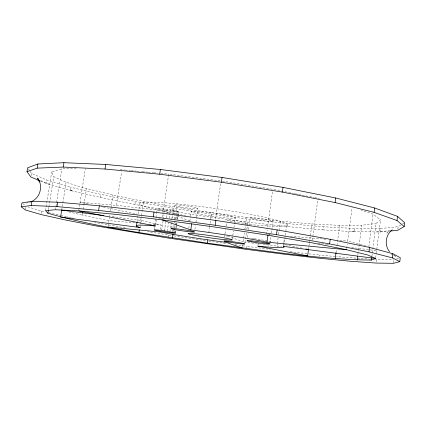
<?xml version="1.0" encoding="UTF-8"?>
<svg xmlns="http://www.w3.org/2000/svg" width="426" height="426" viewBox="0 0 426 426"><rect width="100%" height="100%" fill="white"/><g stroke="black" fill="none" stroke-linecap="round" stroke-linejoin="round"><path stroke-width="0.32" stroke-dasharray="2.13 1.6" d="M393.597 262.693L393.986 259.631M397.847 229.119L398.156 226.685L401.974 224.342M371.893 256.175L372.228 253.561M372.313 252.906L376.099 223.48L380.567 219.795L373.038 214.198L360.753 209.885M375.689 257.821L376.27 253.294M376.355 252.65L376.6 250.712L374.939 249.876M376.77 249.396L380.567 219.795M376.371 261.921L376.664 259.615L393.347 259.631M380.652 228.538L354.911 228.469L354.48 231.744L351.839 231.669L380.21 231.984L380.652 228.538L398.156 226.685M357.872 254.812L358.383 250.871M358.468 250.216L358.98 246.281M359.065 245.621L361.711 225.279L376.099 223.48M368.831 246.814L373.038 214.198M336.018 252.725L336.449 249.466M336.966 245.557L339.634 225.365L361.711 225.279M346.695 248.475L347.259 244.178M365.62 245.951L347.659 241.111L352.062 207.526M319.372 256.303L319.543 255.041L335.954 256.574M30.049 171.316L31.428 173.334L46.642 179.974L70.578 187.147L70.061 190.422C153.062 210.476 237.884 222.505 322.903 229.886L323.318 226.749L354.911 228.469M308.493 249.519L309.287 243.619M309.372 242.964L311.938 223.938L339.634 225.365M312.365 240.221L317.828 199.613M283.381 245.722L283.727 243.214M283.812 242.586L284.328 238.821M283.886 245.451L285.218 235.738M285.303 235.088L286.634 225.381M287.422 226.685L287.843 223.645L323.318 226.749M266.564 234.337L267.198 229.768M267.56 227.159L272.544 191.263M269.993 243.352L270.984 236.19M271.437 232.931L271.799 230.328M271.889 229.678L273.061 221.216A11.539 0.927 7.9 0 0 257.006 218.048A11.539 0.927 7.9 0 0 254.998 219.385A11.539 0.927 7.9 0 0 273.061 221.216M266.559 244.806L276.98 246.106L277.251 244.141M277.342 243.486L278.061 238.251M278.604 234.321L280.409 221.227L311.938 223.938M245.924 248.683L246.265 246.287L270.393 249.338M247.543 237.442L248.092 233.533M248.64 229.63L249.098 226.371M249.189 225.721L250.286 217.91M257.927 245.509L258.193 243.629M232.276 239.295L233.469 230.876M233.933 227.638L234.572 223.107M234.667 222.457L235.312 217.926A22.274 1.736 8.2 0 0 203.298 211.685A22.274 1.736 8.2 0 0 201.264 214.427A22.274 1.736 8.2 0 0 235.312 217.926M242.41 246.792L242.671 244.955M257.437 243.672L243.102 241.888L243.555 238.672M243.645 238.027L244.375 232.878M244.918 229.018L245.371 225.801M245.461 225.157L246.547 217.436L280.409 221.227M244.971 242.687L246.34 232.937M246.894 229.039L247.442 225.141M247.533 224.491L247.714 223.192A10.517 0.772 8.1 0 0 232.756 220.327A10.517 0.772 8.1 0 0 231.51 221.499A10.517 0.772 8.1 0 0 247.714 223.192M215.556 219.097L220.764 182.882M224.513 237.069L224.88 234.47M224.976 233.821L225.626 229.273M226.089 226.02L226.462 223.421M226.893 237.49L227.154 235.647M194.9 229.39L195.47 225.492M195.944 222.244L196.604 217.691M196.7 217.042L197.93 208.596M210.822 217.116L211.248 214.15C164.021 207.079 116.878 198.958 70.578 187.147M208.772 232.804L209.517 227.622M209.608 226.978L210.545 220.508M210.636 219.859L211.663 212.739C178.59 207.835 145.623 202.148 112.943 195.028C92.948 189.932 72.228 186.194 53.756 176.582L51.706 171.928L61.892 168.882L76.936 168.323M175.102 232.852L175.48 230.264M175.863 227.67L176.151 225.727M176.247 225.077L176.63 222.489M177.104 219.252L178.249 211.477L173.094 210.22L164.857 208.942A10.794 0.809 8.4 0 0 157.764 208.916A10.794 0.809 8.4 0 0 171.012 211.424A10.794 0.809 8.4 0 0 178.249 211.477M175.528 233.049L175.911 230.471M176.289 227.889L176.577 225.95M176.673 225.306L177.051 222.723M177.525 219.496L178.004 216.27M178.1 215.625L178.67 211.749M188.777 228.363L189.346 224.481M189.82 221.243L190.481 216.706M190.576 216.062L191.242 211.525M162.295 217.207L168.707 174.122L221.051 180.906M160.602 229.502L161.257 225.114L141.304 220.396L111.692 216.578M161.651 230.525L163.983 214.826M164.372 212.212L164.857 208.942M164.441 230.913L165.799 221.749M166.385 217.824L167.647 209.32M167.258 231.339L168.52 222.835M169.197 218.256L170.459 209.757M168.286 237.452L168.643 235.051L147.63 231.622M172.184 211.12L172.626 208.138M169.905 231.776L171.066 223.938M171.742 219.363L172.322 215.45M172.418 214.795L173.094 210.22M171.13 227.937L171.998 222.09M172.573 218.187L174.495 205.194M172.195 232.191L172.482 230.237M172.865 227.628L173.249 225.024M174.117 219.156L174.601 215.897M174.697 215.247L175.368 210.684M173.393 231.409L173.584 230.109M173.68 229.454L174.255 225.551M174.644 222.947L175.698 215.785M175.794 215.135L176.95 207.324M173.962 232.559L174.25 230.61M174.633 228.011L175.017 225.413M175.113 224.763L175.4 222.814M175.975 218.911L176.359 216.312M176.455 215.662L177.125 211.115M140.181 224.055L141.352 216.27M141.448 215.625L143.605 201.354M140.223 227.575L140.516 225.615M141.011 222.351L141.304 220.396M154.334 228.661L156.651 213.17M156.747 212.526L157.322 208.649M155.581 225.338L156.369 220.093M134.909 204.539L135.372 201.498M137.092 221.536L138.173 214.411M138.269 213.761L138.855 209.88M138.956 209.23L139.739 204.049M108.119 226.403L108.614 223.197M108.71 222.553L109.413 218M109.514 217.345L109.913 214.72M110.52 210.779L110.925 208.154M111.026 207.499L112.943 195.028M87.852 203.894L80.061 202.286L116.447 205.348L121.612 171.657M100.328 197.563L100.818 194.426M78.81 210.274L85.338 168.653M134.802 222.841L109.008 220.625L82.346 215.162L82.649 213.218M83.262 209.326L83.869 205.433M83.97 204.784L86.505 188.574M55.396 209.741L56.424 203.255M56.53 202.606L61.892 168.882M61.674 210.135L62.702 203.66M62.803 203.01L66.089 182.296M41.285 213.405L41.657 211.094L27.956 206.903M70.061 190.422L72.686 191.12L46.093 183.425L46.642 179.974M45.513 210.652L46.04 207.371M46.146 206.716L51.706 171.928M48.532 209.326L48.846 207.361M48.947 206.706L53.756 176.582M25.592 209.395L25.991 206.945M31.034 175.773L31.428 173.334M387.932 232.442L386.84 233.118L387.942 232.489M402.517 224.012L404.7 222.67M396.505 258.875L399.024 258.113M26.188 203.032L28.675 202.654M29.298 202.563L30.539 202.371M376.925 231.904L389.95 230.658M380.21 231.984L389.923 231.068M119.919 169.623L124.546 169.963M322.903 229.886L354.48 231.744M370.753 259.237L336.609 256.633M375.354 259.53L376.664 259.615M149.35 224.092L161.257 225.114M268.731 234.337L270.047 234.449M290.436 236.201L325.954 239.247M339.767 240.434L347.659 241.111M125.207 170.027L130.478 170.522M131.139 170.586L136.411 171.082M137.071 171.145L141.682 171.577M142.343 171.641L147.614 172.136M148.275 172.2L152.891 172.631M153.546 172.695L157.503 173.068M160.799 173.377L168.707 174.122M158.584 218.304L160.501 218.485M251.644 238.501L253.598 238.704M254.247 238.773L258.806 239.247L271.064 241.782M276.98 246.106L281.575 246.601M289.994 251.729L308.376 253.79M309.036 253.864L319.543 255.041M287.843 223.645L250.046 219.379L211.248 214.15M116.447 205.348L163.27 210.657L170.602 213.527M258.087 243.752L260.696 244.077M263.3 244.402L265.904 244.726M317.945 243.155L325.853 244.173M326.513 244.258L329.149 244.599M351.557 247.485L376.6 250.712M211.663 212.739L246.547 217.436M208.708 241.073L227.154 243.635M235.061 244.732L246.265 246.287M168.643 235.051L173.238 235.743M173.899 235.844L206.732 240.791M222.361 181.119L272.816 189.304L292.827 193.287M125.414 227.91L94.481 222.356M293.471 193.415L295.41 193.803M296.054 193.931L297.992 194.315M298.637 194.448L314.132 197.531M314.777 197.659L316.71 198.042M66.557 216.823L68.506 217.207M69.156 217.34L71.754 217.851M72.404 217.979L74.353 218.368M100.834 206.578L102.783 206.983M103.433 207.116L137.188 214.097M285.26 244.716L299.457 247.65M300.101 247.783L302.039 248.188M41.657 211.094L44.847 211.828M48.676 212.712L60.167 215.37M60.806 215.513L65.908 216.696M268.705 234.433L269.967 234.737M270.595 234.891L272.486 235.344M68.783 211.86L82.346 215.162M318.004 198.303L319.292 198.623M177.322 216.152L189.543 220.934M227.766 235.887L243.102 241.888M40.598 181.109L46.093 183.425M40.475 180.544L49.325 184.293M390.962 253.875L395.605 256.351M393.565 255.19L395.663 256.367M22.86 203.66L25.166 205.566M28.324 168.792L29.703 170.81M182.685 215.151A74.555 5.836 8.2 0 1 155.389 202.238A74.555 5.836 8.2 0 1 271.426 218.863A74.555 5.836 8.2 0 1 243.906 223.927M185.832 215.71A74.555 5.836 8.2 0 1 183.308 215.263M177.882 206.36A11.843 0.98 8.4 0 0 197.515 208.793A11.843 0.98 8.4 0 0 183.233 205.486A11.843 0.98 8.4 0 0 177.882 206.36"/><path stroke-width="0.64" d="M399.79 261.644L392.293 257.842L392.82 253.683L369.566 247.437L330.203 239.284L277.156 229.928L215.886 220.45L154.02 212.063L99.327 205.79L57.654 202.201L31.849 201.349L21.934 202.898L21.3 206.818L25.491 210.013L41.098 214.56L65.391 219.986L95.941 225.897L168.201 238.049L245.845 249.285L283.668 254.125L319.122 258.199L350.625 261.271L376.222 263.076L393.523 263.305L399.79 261.644L400.28 257.73L392.82 253.683M390.573 231.009L397.692 230.338L404.21 226.557L397.021 220.519L397.549 216.387L374.656 207.984L335.688 197.989L283.024 187.387L222.068 177.456L160.394 169.495L105.733 164.457L63.932 162.695L37.877 163.999L27.631 167.78L27.003 171.673L30.837 176.992L38.771 180.336M404.21 226.557L404.7 222.67L397.549 216.387M371.387 260.1L375.604 258.47L367.771 255.004L346.535 249.705L312.013 242.841L266.474 234.992L214.422 227.005L161.901 219.827L115.073 214.294L78.714 210.891L55.396 209.741L45.513 210.652L47.904 213.256C99.902 228.24 153.972 234.497 207.276 243.155C261.777 250.179 316.337 259.349 371.387 260.1L371.722 257.485M357.185 260.062L357.696 256.122M392.293 257.842L368.996 251.841L369.566 247.437M397.021 220.519L374.092 212.35L374.656 207.984M335.246 258.587L336.018 252.725M368.996 251.841L329.591 243.896L330.203 239.284M374.092 212.35L335.081 202.563L335.688 197.989M161.901 219.827L190.805 229.971A74.71 3.738 8.2 0 1 266.985 242.149L267.986 234.934M329.591 243.896L276.501 234.678L277.156 229.928M335.081 202.563L282.374 192.094L283.024 187.387M276.501 234.678L215.194 225.248L215.886 220.45M282.374 192.094L221.382 182.216L222.068 177.456M207.276 243.155L207.744 239.918M190.805 229.971L191.711 223.756M172.429 237.921L173.009 234.012M138.908 232.484L139.297 229.891M21.3 206.818L31.178 205.513L56.956 206.61L98.614 210.401L153.307 216.813L154.02 212.063M27.003 171.673L37.206 168.132L63.24 167.072L105.025 169.031L159.686 174.207L160.394 169.495M136.411 226.073L136.996 222.186M98.614 210.401L99.327 205.79M105.025 169.031L105.733 164.457M82.649 213.218L82.953 211.269M56.956 206.61L57.654 202.201M63.24 167.072L63.932 162.695M47.904 213.256L48.426 209.981M31.178 205.513L31.849 201.349M37.206 168.132L37.877 163.999M392.309 229.731C385.514 234.742 384.183 245.147 389.518 251.697M30.848 201.817C40.108 198.436 43.606 185.917 37.579 178.148L39.922 181.764M108.018 227.047L160.229 232.005A74.71 3.738 8.2 0 0 226.195 242.389L242.24 248.017M266.985 242.149L346.535 249.705M103.795 215.561L61.674 210.135L60.572 217.116L140.223 227.575A74.71 3.738 8.2 0 1 155.485 225.998L78.714 210.891M159.686 174.207L221.382 182.216M375.604 258.47L283.295 246.35A74.71 3.738 8.2 0 1 257.842 246.137L307.625 255.935L308.493 249.519L305.911 248.986M153.307 216.813L215.194 225.248M62.324 210.29L63.612 210.604M37.903 180.028L39.693 181.87M164.441 230.913L161.651 230.525A10.815 0.522 8.4 0 0 154.595 230.146A10.815 0.522 8.4 0 0 167.897 232.447A10.815 0.522 8.4 0 0 175.102 232.852L164.441 230.913M198.138 235.935A22.322 1.113 8.2 0 0 232.186 239.945A22.322 1.113 8.2 0 0 200.023 234.263A22.322 1.113 8.2 0 0 198.138 235.935M251.846 241.893A11.566 0.591 8 0 0 269.903 244.002A11.566 0.591 8 0 0 253.774 241.132A11.566 0.591 8 0 0 251.846 241.893M228.581 242.064A10.538 0.495 8.1 0 0 244.785 243.986A10.538 0.495 8.1 0 0 229.763 241.366A10.538 0.495 8.1 0 0 228.581 242.064M174.463 229.518A11.869 0.628 8.3 0 0 194.123 232.095A11.869 0.628 8.3 0 0 179.745 229.225A11.869 0.628 8.3 0 0 174.463 229.518"/></g></svg>
